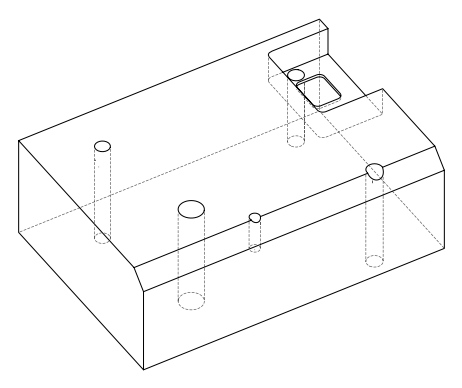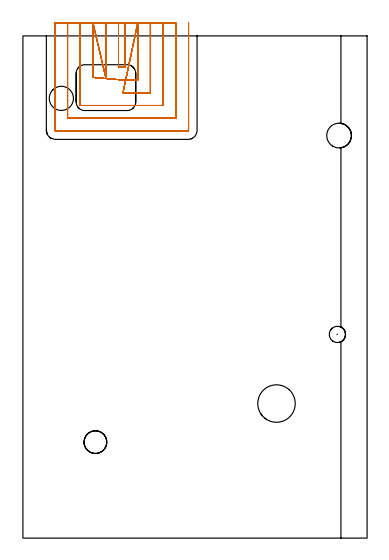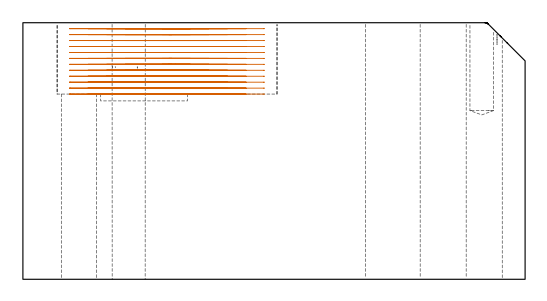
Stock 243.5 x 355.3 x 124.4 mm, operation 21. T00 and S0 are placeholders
(PLAN: 21 operations, 15 tool changes, 65.8 min)
(1 SPOT_DRILL | STEP1HOLE | NXT0321_9005460120000 | 0.05 min | 183 mm3)
(2 SPOT_DRILL_1 | STEP1HOLE_1 | NXT0321_9005460120000 | 0.04 min | 3830 mm3)
(3 SPOT_DRILL_2 | STEP1HOLE_2 | NXT0321_9005460120000 | 0.03 min | 3 mm3)
(4 SPOT_DRILL_3 | STEP1HOLE_3 | NXT0321_9005460120000 | 0.05 min | 183 mm3)
(5 SPOT_DRILL_4 | STEP1POCKET | NXT0321_9005460120000 | 0.03 min | 1 mm3)
(6 DRILL_BLIND_HOLE_INTO_CENTER | STEP1HOLE | NXT0301_041 | 0.05 min | 285 mm3)
(7 GUN_DRILL_THROUGH_HOLE | STEP1HOLE | UGT0307_002 | 0.57 min | 3210 mm3)
(8 SPADE_DRILL_TO_ENLARGE_THROUGH_HOLE | STEP1HOLE | UGT0306_007 | 0.53 min | 22882 mm3)
(9 DRILL_TO_ENLARGE_THROUGH_HOLE | STEP1HOLE | UGT0301_388 | 0.55 min | 42005 mm3)
(10 DRILL_THROUGH_HOLE_INTO_CENTER | STEP1HOLE_1 | NXT0301_065 | 0.39 min | 6230 mm3)
(11 DRILL_TO_ENLARGE_THROUGH_HOLE_1 | STEP1HOLE_1 | UGT0301_242 | 0.4 min | 18468 mm3)
(12 DRILL_BLIND_HOLE_INTO_CENTER_1 | STEP1HOLE_2 | NXT0301_065 | 0.07 min | 888 mm3)
(13 DRILL_TO_ENLARGE_BLIND_HOLE | STEP1HOLE_2 | NXT0301_111 | 0.11 min | 3691 mm3)
(14 GUN_DRILL_THROUGH_HOLE_1 | STEP1HOLE_2 | UGT0307_013 | 0.72 min | 20442 mm3)
(15 DRILL_BLIND_HOLE_INTO_CENTER_2 | STEP1HOLE_3 | NXT0301_041 | 0.05 min | 280 mm3)
(16 GUN_DRILL_THROUGH_HOLE_2 | STEP1HOLE_3 | UGT0307_002 | 0.59 min | 3216 mm3)
(17 SPADE_DRILL_TO_ENLARGE_THROUGH_HOLE_1 | STEP1HOLE_3 | UGT0306_008 | 0.53 min | 26200 mm3)
(18 DRILL_BLIND_HOLE_INTO_CENTER_3 | STEP1POCKET | NXT0301_086 | 0.19 min | 4485 mm3)
(19 AREA_MILL | FG_CHAMFER_SURFACE | UGT0205_001 | 20.22 min | 60476 mm3)
(20 MILL_RECTANGULAR_POCKET | POCKET_RECTANGULAR_STRAIGHT | NXT0201_011 | Follow Part, ap 3, ae 75% | 4.84 min | 50493 mm3)
(21 MILL_SLOT | SLOT_PARTIAL_RECTANGULAR | NXT0201_011 | Follow Part, ap 3, ae 75% | 35.76 min | 215373 mm3)
(TOOL NXT0321_9005460120000 | NC Spot Drill, 142deg, 12mm, Carbide, Uncoated | D12 PA142 FL30 Z2)
(TOOL NXT0301_041 | Carbide Drill 7mm [860.1-0700-035A1-MM 2214] | D7 PA140 FL53 Z2)
(TOOL UGT0307_002 | Gun Drill 6 mm | D6 PA130 FL24 Z1)
(TOOL UGT0306_007 | Spade Drill 16.5mm | D16.5 PA132 FL10 Z2)
(TOOL UGT0301_388 | Twist Drill 26.5 mm | D26.5 PA118 FL165 Z2)
(TOOL NXT0301_065 | Carbide Drill 9.4mm [860.1-0940-075A1-MM 2214] | D9.4 PA140 FL98 Z2)
(TOOL UGT0301_242 | Twist Drill 17.1 mm | D17.1 PA118 FL130 Z2)
(TOOL NXT0301_111 | Carbide Drill 16.1mm [860.1-1610-050A1-PM 4234] | D16.1 PA147 FL73 Z2)
(TOOL UGT0307_013 | Gun Drill 16 mm | D16 PA130 FL24 Z1)
(TOOL UGT0306_008 | Spade Drill 17.5mm | D17.5 PA132 FL10 Z2)
(TOOL NXT0301_086 | Carbide Drill 11.5mm [860.1-1150-035A1-MM 2214] | D11.5 PA140 FL55 Z2)
(TOOL UGT0205_001 | Chamfer Mill 20 x 3 x 45 deg. | D20 FL50 Z2)
(TOOL NXT0201_011 | ENDMILL 12mm [2P460-1200-NA 1630] | D12 FL38 Z6)
(OP 21 MILL_SLOT)
G17 G21 G94 G90
T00 M6
G54
G17 G0 G90 X67.6 Y364.3 S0 M3
G43 Z134.403 H1
Z121.519
G94 G1 Y361.3 F250.
Y333.1 F500.
X72.2
Y361.3
Y364.3 F250.
X58.6
Y361.3
Y328.9 F500.
Y325.9 F250.
X49.6 Y364.3 F500.
Y361.3 F250.
Y328.9 F500.
Y325.9 F250.
X70.8 Y324.1 F500.
X73.8 F250.
X81.2 F500.
Y361.3
Y364.3 F250.
X70.8 Y315.1 F500.
X73.8 F250.
X90.2 F500.
Y361.3
Y364.3 F250.
X40.6
Y361.3
Y306.1 F500.
X99.2
Y361.3
Y364.3 F250.
X31.6
Y361.3
Y297.1 F500.
X108.2
Y361.3
Y364.3 F250.
X22.6
Y361.3
Y288.5 F500.
G3 X23. Y288.1 R0.4
G1 X116.8
G3 X117.2 Y288.5 R0.4
G1 Y361.3
Y364.3 F250.
G0 X67.6 Z118.636
G1 Y361.3
Y333.1 F500.
X72.2
Y361.3
Y364.3 F250.
X58.6
Y361.3
Y328.9 F500.
Y325.9 F250.
X49.6 Y364.3 F500.
Y361.3 F250.
Y328.9 F500.
Y325.9 F250.
X70.8 Y324.1 F500.
X73.8 F250.
X81.2 F500.
Y361.3
Y364.3 F250.
X70.8 Y315.1 F500.
X73.8 F250.
X90.2 F500.
Y361.3
Y364.3 F250.
X40.6
Y361.3
Y306.1 F500.
X99.2
Y361.3
Y364.3 F250.
X31.6
Y361.3
Y297.1 F500.
X108.2
Y361.3
Y364.3 F250.
X22.6
Y361.3
Y288.5 F500.
G3 X23. Y288.1 R0.4
G1 X116.8
G3 X117.2 Y288.5 R0.4
G1 Y361.3
Y364.3 F250.
G0 X67.6 Z115.752
G1 Y361.3
Y333.1 F500.
X72.2
Y361.3
Y364.3 F250.
X58.6
Y361.3
Y328.9 F500.
Y325.9 F250.
X49.6 Y364.3 F500.
Y361.3 F250.
Y328.9 F500.
Y325.9 F250.
X70.8 Y324.1 F500.
X73.8 F250.
X81.2 F500.
Y361.3
Y364.3 F250.
X70.8 Y315.1 F500.
X73.8 F250.
X90.2 F500.
Y361.3
Y364.3 F250.
X40.6
Y361.3
Y306.1 F500.
X99.2
Y361.3
Y364.3 F250.
X31.6
Y361.3
Y297.1 F500.
X108.2
Y361.3
Y364.3 F250.
X22.6
Y361.3
Y288.5 F500.
G3 X23. Y288.1 R0.4
G1 X116.8
G3 X117.2 Y288.5 R0.4
G1 Y361.3
Y364.3 F250.
G0 X67.6 Z112.868
G1 Y361.3
Y333.1 F500.
X72.2
Y361.3
Y364.3 F250.
X58.6
Y361.3
Y328.9 F500.
Y325.9 F250.
X49.6 Y364.3 F500.
Y361.3 F250.
Y328.9 F500.
Y325.9 F250.
X70.8 Y324.1 F500.
X73.8 F250.
X81.2 F500.
Y361.3
Y364.3 F250.
X70.8 Y315.1 F500.
X73.8 F250.
X90.2 F500.
Y361.3
Y364.3 F250.
X40.6
Y361.3
Y306.1 F500.
X99.2
Y361.3
Y364.3 F250.
X31.6
Y361.3
Y297.1 F500.
X108.2
Y361.3
Y364.3 F250.
X22.6
Y361.3
Y288.5 F500.
G3 X23. Y288.1 R0.4
G1 X116.8
G3 X117.2 Y288.5 R0.4
G1 Y361.3
Y364.3 F250.
G0 X67.6 Z109.985
G1 Y361.3
Y333.1 F500.
X72.2
Y361.3
Y364.3 F250.
X58.6
Y361.3
Y328.9 F500.
Y325.9 F250.
X49.6 Y364.3 F500.
Y361.3 F250.
Y328.9 F500.
Y325.9 F250.
X70.8 Y324.1 F500.
X73.8 F250.
X81.2 F500.
Y361.3
Y364.3 F250.
X70.8 Y315.1 F500.
X73.8 F250.
X90.2 F500.
Y361.3
Y364.3 F250.
X40.6
Y361.3
Y306.1 F500.
X99.2
Y361.3
Y364.3 F250.
X31.6
Y361.3
Y297.1 F500.
X108.2
Y361.3
Y364.3 F250.
X22.6
Y361.3
Y288.5 F500.
G3 X23. Y288.1 R0.4
G1 X116.8
G3 X117.2 Y288.5 R0.4
G1 Y361.3
Y364.3 F250.
G0 X67.6 Z107.101
G1 Y361.3
Y333.1 F500.
X72.2
Y361.3
Y364.3 F250.
X58.6
Y361.3
Y328.9 F500.
Y325.9 F250.
X49.6 Y364.3 F500.
Y361.3 F250.
Y328.9 F500.
Y325.9 F250.
X70.8 Y324.1 F500.
X73.8 F250.
X81.2 F500.
Y361.3
Y364.3 F250.
X70.8 Y315.1 F500.
X73.8 F250.
X90.2 F500.
Y361.3
Y364.3 F250.
X40.6
Y361.3
Y306.1 F500.
X99.2
Y361.3
Y364.3 F250.
X31.6
Y361.3
Y297.1 F500.
X108.2
Y361.3
Y364.3 F250.
X22.6
Y361.3
Y288.5 F500.
G3 X23. Y288.1 R0.4
G1 X116.8
G3 X117.2 Y288.5 R0.4
G1 Y361.3
Y364.3 F250.
G0 X67.6 Z104.218
G1 Y361.3
Y333.1 F500.
X72.2
Y361.3
Y364.3 F250.
X58.6
Y361.3
Y328.9 F500.
Y325.9 F250.
X49.6 Y364.3 F500.
Y361.3 F250.
Y328.9 F500.
Y325.9 F250.
X70.8 Y324.1 F500.
X73.8 F250.
X81.2 F500.
Y361.3
Y364.3 F250.
X70.8 Y315.1 F500.
X73.8 F250.
X90.2 F500.
Y361.3
Y364.3 F250.
X40.6
Y361.3
Y306.1 F500.
X99.2
Y361.3
Y364.3 F250.
X31.6
Y361.3
Y297.1 F500.
X108.2
Y361.3
Y364.3 F250.
X22.6
Y361.3
Y288.5 F500.
G3 X23. Y288.1 R0.4
G1 X116.8
G3 X117.2 Y288.5 R0.4
G1 Y361.3
Y364.3 F250.
G0 X67.6 Z101.334
G1 Y361.3
Y333.1 F500.
X72.2
Y361.3
Y364.3 F250.
X58.6
Y361.3
Y328.9 F500.
Y325.9 F250.
X49.6 Y364.3 F500.
Y361.3 F250.
Y328.9 F500.
Y325.9 F250.
X70.8 Y324.1 F500.
X73.8 F250.
X81.2 F500.
Y361.3
Y364.3 F250.
X70.8 Y315.1 F500.
X73.8 F250.
X90.2 F500.
Y361.3
Y364.3 F250.
X40.6
Y361.3
Y306.1 F500.
X99.2
Y361.3
Y364.3 F250.
X31.6
Y361.3
Y297.1 F500.
X108.2
Y361.3
Y364.3 F250.
X22.6
Y361.3
Y288.5 F500.
G3 X23. Y288.1 R0.4
G1 X116.8
G3 X117.2 Y288.5 R0.4
G1 Y361.3
Y364.3 F250.
G0 X67.6 Z98.451
G1 Y361.3
Y333.1 F500.
X72.2
Y361.3
Y364.3 F250.
X58.6
Y361.3
Y328.9 F500.
Y325.9 F250.
X49.6 Y364.3 F500.
Y361.3 F250.
Y328.9 F500.
Y325.9 F250.
X70.8 Y324.1 F500.
X73.8 F250.
X81.2 F500.
Y361.3
Y364.3 F250.
X70.8 Y315.1 F500.
X73.8 F250.
X90.2 F500.
Y361.3
Y364.3 F250.
X40.6
Y361.3
Y306.1 F500.
X99.2
Y361.3
Y364.3 F250.
X31.6
Y361.3
Y297.1 F500.
X108.2
Y361.3
Y364.3 F250.
X22.6
Y361.3
Y288.5 F500.
G3 X23. Y288.1 R0.4
G1 X116.8
G3 X117.2 Y288.5 R0.4
G1 Y361.3
Y364.3 F250.
G0 X67.6 Z95.567
G1 Y361.3
Y333.1 F500.
X72.2
Y361.3
Y364.3 F250.
X58.6
Y361.3
Y328.9 F500.
Y325.9 F250.
X49.6 Y364.3 F500.
Y361.3 F250.
Y328.9 F500.
Y325.9 F250.
X70.8 Y324.1 F500.
X73.8 F250.
X81.2 F500.
Y361.3
Y364.3 F250.
X70.8 Y315.1 F500.
X73.8 F250.
X90.2 F500.
Y361.3
Y364.3 F250.
X40.6
Y361.3
Y306.1 F500.
X99.2
Y361.3
Y364.3 F250.
X31.6
Y361.3
Y297.1 F500.
X108.2
Y361.3
Y364.3 F250.
X22.6
Y361.3
Y288.5 F500.
G3 X23. Y288.1 R0.4
G1 X116.8
G3 X117.2 Y288.5 R0.4
G1 Y361.3
Y364.3 F250.
G0 X67.6 Z92.684
G1 Y361.3
Y333.1 F500.
X72.2
Y361.3
Y364.3 F250.
X58.6
Y361.3
Y328.9 F500.
Y325.9 F250.
X49.6 Y364.3 F500.
Y361.3 F250.
Y328.9 F500.
Y325.9 F250.
X70.8 Y324.1 F500.
X73.8 F250.
X81.2 F500.
Y361.3
Y364.3 F250.
X70.8 Y315.1 F500.
X73.8 F250.
X90.2 F500.
Y361.3
Y364.3 F250.
X40.6
Y361.3
Y306.1 F500.
X99.2
Y361.3
Y364.3 F250.
X31.6
Y361.3
Y297.1 F500.
X108.2
Y361.3
Y364.3 F250.
X22.6
Y361.3
Y288.5 F500.
G3 X23. Y288.1 R0.4
G1 X116.8
G3 X117.2 Y288.5 R0.4
G1 Y361.3
Y364.3 F250.
G0 X67.6 Z89.8
G1 Y361.3
Y333.1 F500.
X72.2
Y361.3
Y364.3 F250.
X58.6
Y361.3
Y328.9 F500.
Y325.9 F250.
X49.6 Y364.3 F500.
Y361.3 F250.
Y328.9 F500.
Y325.9 F250.
X70.8 Y324.1 F500.
X73.8 F250.
X81.2 F500.
Y361.3
Y364.3 F250.
X70.8 Y315.1 F500.
X73.8 F250.
X90.2 F500.
Y361.3
Y364.3 F250.
X40.6
Y361.3
Y306.1 F500.
X99.2
Y361.3
Y364.3 F250.
X31.6
Y361.3
Y297.1 F500.
X108.2
Y361.3
Y364.3 F250.
X22.6
Y361.3
Y288.5 F500.
G3 X23. Y288.1 R0.4
G1 X116.8
G3 X117.2 Y288.5 R0.4
G1 Y361.3
Y364.3 F250.
G0 Z134.403
M5
M2
